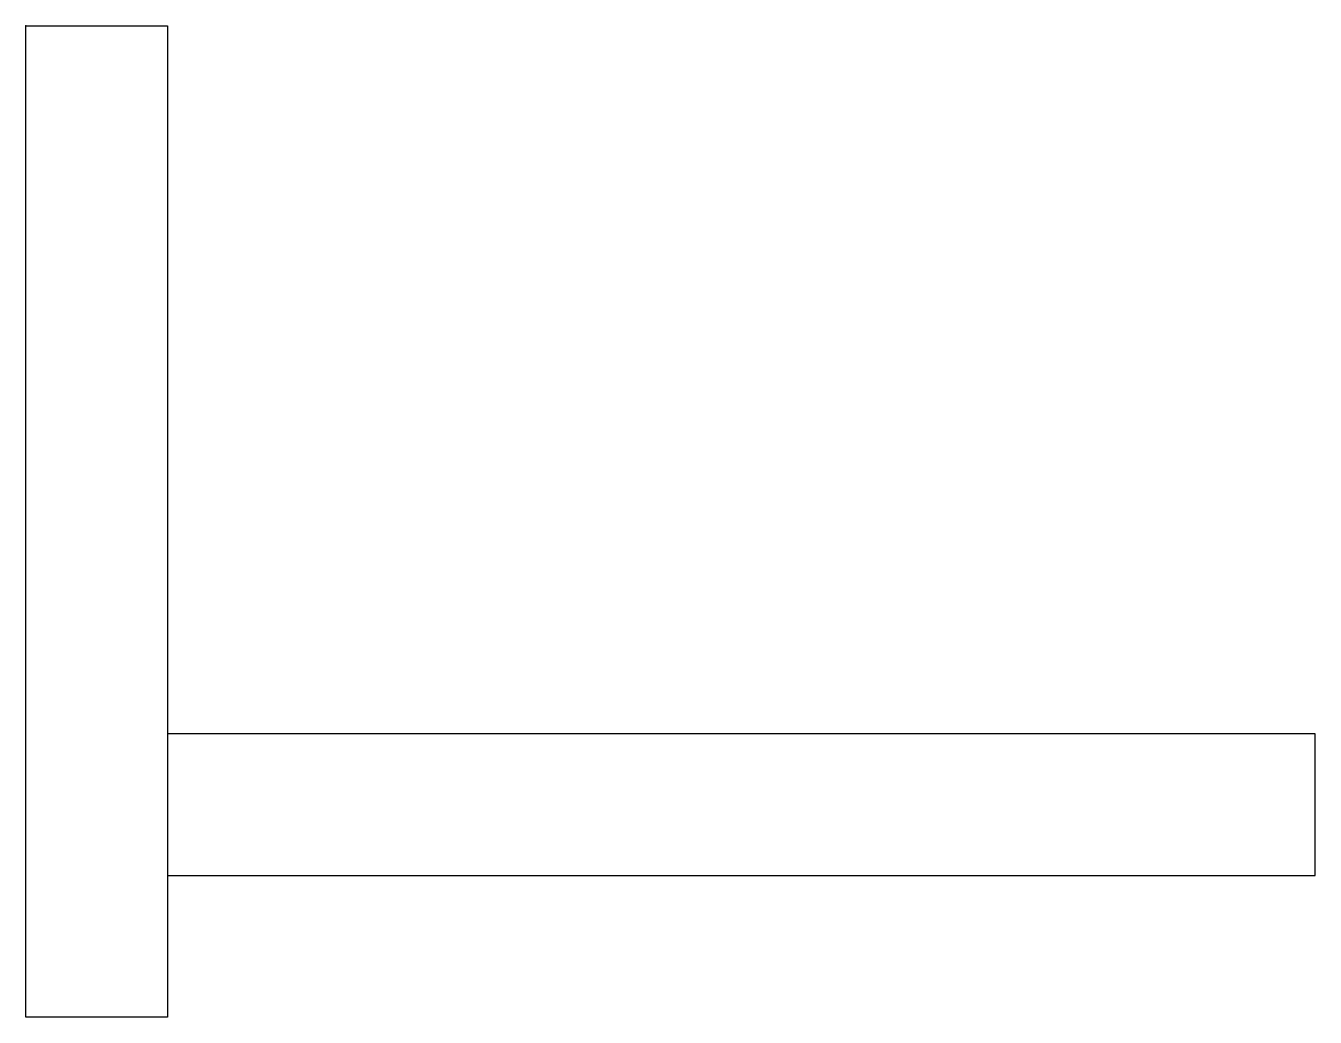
# Model space of a CAD drawing. Header units: millimetres. Extents: x 0 to 9.1, y -7 to 0.
import ezdxf

# ---------------------------------------------------------------- set-up
doc = ezdxf.new("R2010")
doc.units = ezdxf.units.MM
doc.layers.get('0').update_dxf_attribs({"linetype": 'CONTINUOUS'})

msp = doc.modelspace()

# ---------------------------------------------------------------- linework, layer by layer
for points in [[(0, 0), (1, 0), (1, -7), (0, -7)], [(1, -6), (9.1, -6), (9.1, -5), (1, -5)]]:
    msp.add_lwpolyline(points, close=True)
msp.add_point((0, 0))

doc.saveas('drawing.dxf')
